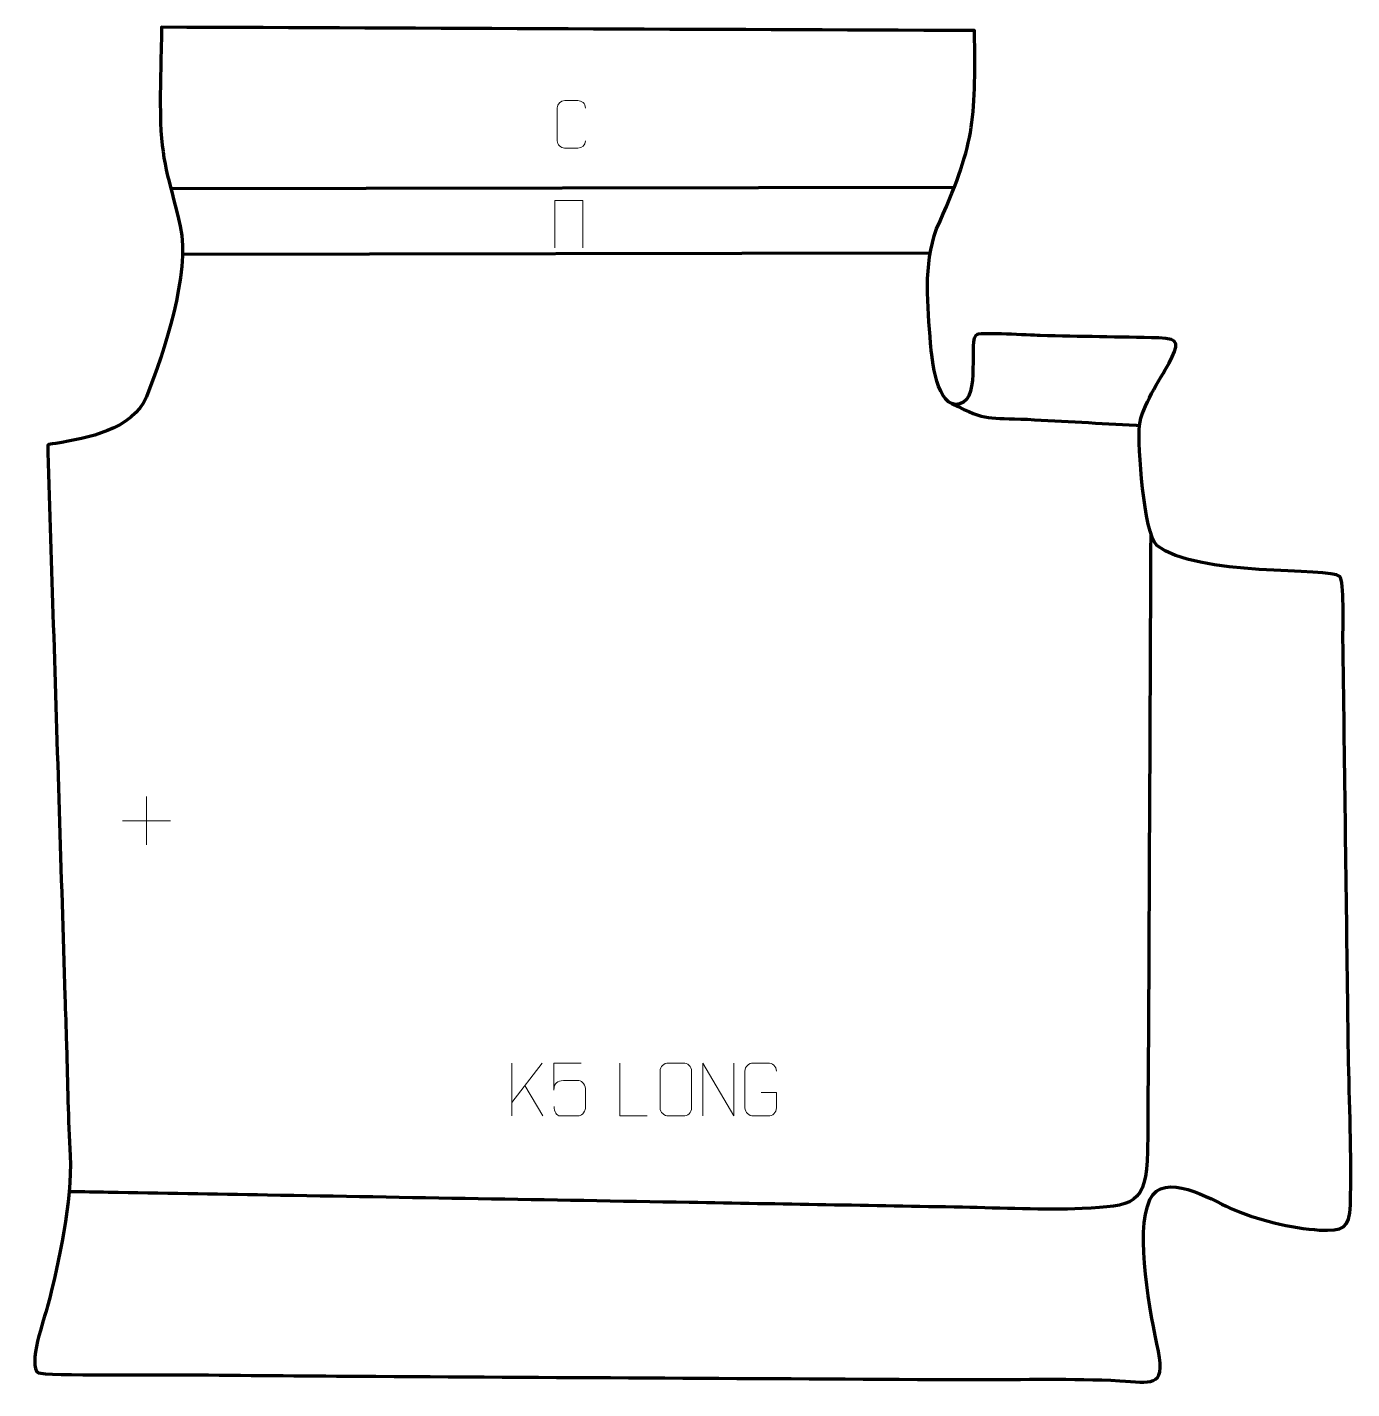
# Model space of a CAD drawing. Header units: millimetres. Extents: x 1089 to 1713, y 141 to 782.
import ezdxf

# ---------------------------------------------------------------- set-up
doc = ezdxf.new("R2010")
doc.units = ezdxf.units.MM
doc.header["$MEASUREMENT"] = 0
doc.layers.add('layer 2', color=7, linetype='Continuous')
doc.layers.add('layer 3', color=7, linetype='Continuous')

msp = doc.modelspace()

# ---------------------------------------------------------------- linework, layer by layer
at = {"layer": 'layer 2', "color": 142, "lineweight": 9}
for points, knots in [([(1351.6795, 728.7932), (1351.5543, 726.7122), (1350.0521, 725.387), (1348.1284, 725.3773), (1348.1284, 725.3773), (1346.0398, 725.3776), (1343.9512, 725.3776), (1341.8629, 725.3773), (1341.8629, 725.3773), (1340.1387, 725.2829), (1338.3723, 726.9708), (1338.3823, 728.7776), (1338.3823, 728.7776), (1338.3827, 733.9458), (1338.3827, 739.1135), (1338.3823, 744.2809), (1338.3823, 744.2809), (1338.3861, 746.196), (1339.9506, 747.7359), (1341.8785, 747.7238), (1341.8785, 747.7238), (1343.9615, 747.7238), (1346.045, 747.7238), (1348.1284, 747.7238), (1348.1284, 747.7238), (1349.8719, 747.7556), (1351.6556, 746.4197), (1351.6795, 744.2363)], [0, 0, 0, 0, 0.125, 0.125, 0.125, 0.125, 0.25, 0.25, 0.25, 0.25, 0.375, 0.375, 0.375, 0.375, 0.5, 0.5, 0.5, 0.5, 0.625, 0.625, 0.625, 0.625, 0.75, 0.75, 0.75, 0.75, 1, 1, 1, 1]), ([(1337.2944, 678.2755), (1337.2944, 678.2755), (1337.2944, 700.6258), (1337.2944, 700.6258), (1337.2944, 700.6258), (1337.2944, 700.6258), (1350.4127, 700.6258), (1350.4127, 700.6258), (1350.4127, 700.6258), (1350.4127, 700.6258), (1350.4127, 678.2755), (1350.4127, 678.2755)], [0, 0, 0, 0, 0.25, 0.25, 0.25, 0.25, 0.5, 0.5, 0.5, 0.5, 1, 1, 1, 1]), ([(1144.7902, 419.6662), (1144.7902, 419.6662), (1144.7902, 412.784), (1144.7902, 412.784), (1144.7902, 412.784), (1144.7902, 412.784), (1144.7902, 396.9448), (1144.7902, 396.9448)], [0, 0, 0, 0, 0.33333333, 0.33333333, 0.33333333, 0.33333333, 1, 1, 1, 1]), ([(1349.674, 294.0746), (1349.674, 294.0746), (1336.8223, 294.0746), (1336.8223, 294.0746), (1336.8223, 294.0746), (1336.8226, 289.844), (1336.8226, 285.6131), (1336.8223, 281.3819), (1336.8223, 281.3819), (1336.822, 284.692), (1338.453, 285.7638), (1341.265, 285.8243), (1341.265, 285.8243), (1343.7046, 285.8246), (1346.1441, 285.8246), (1348.5833, 285.8243), (1348.5833, 285.8243), (1350.2331, 285.8311), (1351.708, 283.4506), (1351.7365, 281.3819), (1351.7365, 281.3819), (1351.7362, 278.7946), (1351.7362, 276.207), (1351.7365, 273.6193), (1351.7365, 273.6193), (1351.7827, 271.6599), (1350.2833, 269.2236), (1348.6574, 269.1651), (1348.6574, 269.1651), (1346.7009, 269.1654), (1341.8059, 269.1654), (1339.8489, 269.1651), (1339.8489, 269.1651), (1338.0034, 269.1563), (1336.8963, 271.1211), (1336.8755, 273.6722)], [0, 0, 0, 0, 0.1, 0.1, 0.1, 0.1, 0.2, 0.2, 0.2, 0.2, 0.3, 0.3, 0.3, 0.3, 0.4, 0.4, 0.4, 0.4, 0.5, 0.5, 0.5, 0.5, 0.6, 0.6, 0.6, 0.6, 0.7, 0.7, 0.7, 0.7, 0.8, 0.8, 0.8, 0.8, 1, 1, 1, 1]), ([(1380.7545, 269.143), (1380.7545, 269.143), (1367.8054, 269.143), (1367.8054, 269.143), (1367.8054, 269.143), (1367.8054, 269.143), (1367.8054, 294.0966), (1367.8054, 294.0966)], [0, 0, 0, 0, 0.33333333, 0.33333333, 0.33333333, 0.33333333, 1, 1, 1, 1]), ([(1390.7603, 294.0962), (1393.086, 294.0962), (1395.4121, 294.0962), (1397.7382, 294.0962), (1397.7382, 294.0962), (1399.6848, 294.1318), (1401.6762, 292.6402), (1401.7029, 290.2026), (1401.7029, 290.2026), (1401.7025, 284.4557), (1401.7025, 278.7084), (1401.7029, 272.9607), (1401.7029, 272.9607), (1401.5631, 270.6373), (1399.8859, 269.1577), (1397.7382, 269.1469), (1397.7382, 269.1469), (1395.4063, 269.1473), (1393.0744, 269.1473), (1390.7429, 269.1469), (1390.7429, 269.1469), (1388.8179, 269.0415), (1386.8458, 270.926), (1386.857, 272.9433), (1386.857, 272.9433), (1386.8573, 278.7134), (1386.8573, 284.4831), (1386.857, 290.2524), (1386.857, 290.2524), (1386.8612, 292.3905), (1388.6079, 294.1097), (1390.7603, 294.0962)], [0, 0, 0, 0, 0.11111111, 0.11111111, 0.11111111, 0.11111111, 0.22222222, 0.22222222, 0.22222222, 0.22222222, 0.33333333, 0.33333333, 0.33333333, 0.33333333, 0.44444444, 0.44444444, 0.44444444, 0.44444444, 0.55555556, 0.55555556, 0.55555556, 0.55555556, 0.66666667, 0.66666667, 0.66666667, 0.66666667, 0.77777778, 0.77777778, 0.77777778, 0.77777778, 1, 1, 1, 1]), ([(1406.9525, 269.143), (1406.9525, 269.143), (1406.9525, 294.0965), (1406.9525, 294.0965), (1406.9525, 294.0965), (1406.9525, 294.0965), (1421.6073, 269.143), (1421.6073, 269.143), (1421.6073, 269.143), (1421.6073, 269.143), (1421.6073, 294.0965), (1421.6073, 294.0965)], [0, 0, 0, 0, 0.25, 0.25, 0.25, 0.25, 0.5, 0.5, 0.5, 0.5, 1, 1, 1, 1]), ([(1434.5348, 280.1288), (1434.5348, 280.1288), (1441.7029, 280.1288), (1441.7029, 280.1288), (1441.7029, 280.1288), (1441.7029, 280.1288), (1441.7029, 272.9607), (1441.7029, 272.9607), (1441.7029, 272.9607), (1441.5632, 270.6373), (1439.886, 269.1577), (1437.7382, 269.1469), (1437.7382, 269.1469), (1435.4064, 269.1473), (1433.0744, 269.1473), (1430.7429, 269.1469), (1430.7429, 269.1469), (1428.818, 269.0415), (1426.8458, 270.926), (1426.857, 272.9433), (1426.857, 272.9433), (1426.8574, 278.7134), (1426.8574, 284.4831), (1426.857, 290.2524), (1426.857, 290.2524), (1426.8612, 292.3905), (1428.608, 294.1097), (1430.7603, 294.0963), (1430.7603, 294.0963), (1433.086, 294.0963), (1435.4121, 294.0963), (1437.7382, 294.0963), (1437.7382, 294.0963), (1439.6849, 294.1317), (1441.6763, 292.6402), (1441.7029, 290.2025)], [0, 0, 0, 0, 0.1, 0.1, 0.1, 0.1, 0.2, 0.2, 0.2, 0.2, 0.3, 0.3, 0.3, 0.3, 0.4, 0.4, 0.4, 0.4, 0.5, 0.5, 0.5, 0.5, 0.6, 0.6, 0.6, 0.6, 0.7, 0.7, 0.7, 0.7, 0.8, 0.8, 0.8, 0.8, 1, 1, 1, 1])]:
    msp.add_open_spline(points, degree=3, knots=knots, dxfattribs=at)
at = {"layer": 'layer 2', "color": 142, "lineweight": 158}
for points in [[(1155.8162, 706.3739), (1155.8162, 706.3739), (1525.7664, 707.0028), (1525.7664, 707.0028)], [(1162.0942, 675.3845), (1162.0942, 675.3845), (1513.2056, 675.9814), (1513.2056, 675.9814)]]:
    msp.add_open_spline(points, degree=3, dxfattribs=at)
for points, knots in [([(1524.3122, 604.9935), (1541.1121, 596.2767), (1541.5345, 598.4536), (1560.0581, 597.4978), (1560.0581, 597.4978), (1577.082, 596.6194), (1594.1082, 595.6293), (1611.1302, 594.6985), (1611.1302, 594.6985), (1611.1302, 594.6985), (1612.3745, 594.6305), (1612.3745, 594.6305)], [0, 0, 0, 0, 0.25, 0.25, 0.25, 0.25, 0.5, 0.5, 0.5, 0.5, 1, 1, 1, 1]), ([(1618.0679, 543.7544), (1617.5543, 450.268), (1617.2883, 345.9281), (1616.5748, 252.4476), (1616.5748, 252.4476), (1616.0015, 227.0328), (1609.6488, 226.6464), (1585.7404, 225.5207), (1585.7404, 225.5207), (1567.7039, 224.6715), (1547.663, 225.7903), (1529.408, 226.1088), (1529.408, 226.1088), (1486.4724, 226.8579), (1443.5368, 227.6065), (1400.6012, 228.3555), (1400.6012, 228.3555), (1334.322, 229.5118), (1268.0428, 230.668), (1201.7635, 231.8242), (1201.7635, 231.8242), (1176.7525, 232.2606), (1151.7415, 232.6969), (1126.7304, 233.1332), (1126.7304, 233.1332), (1120.8945, 233.235), (1115.0586, 233.3368), (1109.2227, 233.4386)], [0, 0, 0, 0, 0.125, 0.125, 0.125, 0.125, 0.25, 0.25, 0.25, 0.25, 0.375, 0.375, 0.375, 0.375, 0.5, 0.5, 0.5, 0.5, 0.625, 0.625, 0.625, 0.625, 0.75, 0.75, 0.75, 0.75, 1, 1, 1, 1])]:
    msp.add_open_spline(points, degree=3, knots=knots, dxfattribs=at)
at = {"layer": 'layer 2', "color": 142, "lineweight": 9}
for points in [[(1133.4295, 408.3055), (1133.4295, 408.3055), (1156.1509, 408.3055), (1156.1509, 408.3055)], [(1316.9292, 294.0966), (1316.9292, 294.0966), (1316.9292, 269.143), (1316.9292, 269.143)], [(1331.3054, 294.0966), (1331.3054, 294.0966), (1316.9292, 275.4569), (1316.9292, 275.4569)], [(1331.6307, 269.2388), (1331.6307, 269.2388), (1323.1602, 283.5524), (1323.1602, 283.5524)]]:
    msp.add_open_spline(points, degree=3, dxfattribs=at)
at = {"layer": 'layer 3', "color": 242, "lineweight": 158}
msp.add_open_spline([(1244.46, 146.4752), (1217.6302, 146.6988), (1190.8002, 146.9226), (1163.9703, 147.142), (1163.9703, 147.142), (1155.6118, 147.1739), (1096.1845, 146.6911), (1093.8726, 148.0935), (1093.8726, 148.0935), (1088.612, 151.2844), (1096.7553, 174.0015), (1098.1948, 179.517), (1098.1948, 179.517), (1103.6057, 200.2496), (1109.8068, 229.1299), (1108.8774, 250.4001), (1108.8774, 250.4001), (1107.8389, 267.5504), (1107.649, 284.6642), (1107.1223, 301.8282), (1107.1223, 301.8282), (1107.1223, 301.8282), (1107.0844, 303.0641), (1107.0844, 303.0641), (1107.0844, 303.0641), (1106.8496, 310.566), (1106.6149, 318.0678), (1106.3801, 325.5696), (1106.3801, 325.5696), (1104.5543, 383.9172), (1102.7284, 442.2648), (1100.9025, 500.6124), (1100.9025, 500.6124), (1100.0569, 527.6347), (1098.9513, 554.884), (1098.3575, 581.8838), (1098.3575, 581.8838), (1098.2538, 586.5981), (1097.43, 585.3987), (1102.0216, 586.1354), (1102.0216, 586.1354), (1117.1414, 588.6798), (1137.9381, 592.4956), (1144.8191, 608.1407), (1144.8191, 608.1407), (1153.2078, 629.5912), (1165.3987, 665.8887), (1160.7352, 688.6088), (1160.7352, 688.6088), (1156.5267, 707.4589), (1152.1008, 716.8318), (1151.4705, 737.2152), (1151.4705, 737.2152), (1151.0096, 752.1201), (1151.7089, 767.3659), (1151.9118, 782.3088), (1151.9118, 782.3088), (1279.6173, 781.7833), (1407.3228, 781.2506), (1535.0283, 780.7214), (1535.0283, 780.7214), (1535.5072, 737.1179), (1535.2317, 727.5048), (1517.1284, 687.223), (1517.1284, 687.223), (1510.8375, 670.089), (1512.9576, 651.1182), (1514.3446, 633.2143), (1514.3446, 633.2143), (1514.8635, 626.5173), (1517.1681, 602.0709), (1528.0392, 604.7601), (1528.0392, 604.7601), (1538.565, 607.3638), (1531.4867, 635.7927), (1536.1923, 637.4481), (1536.1923, 637.4481), (1539.127, 638.4805), (1560.4112, 637.1397), (1565.9727, 636.9869), (1565.9727, 636.9869), (1584.6323, 636.5102), (1603.2687, 636.2904), (1621.8978, 635.8546), (1621.8978, 635.8546), (1632.1816, 635.6141), (1631.1952, 632.6718), (1626.7321, 624.0214), (1626.7321, 624.0214), (1622.291, 616.0419), (1613.8872, 603.5065), (1612.7041, 594.5795), (1612.7041, 594.5795), (1612.0359, 584.6902), (1614.6205, 544.3233), (1620.9212, 538.0376), (1620.9212, 538.0376), (1639.1659, 523.2954), (1702.7513, 527.6108), (1707.1406, 523.4892), (1707.1406, 523.4892), (1709.2954, 521.466), (1708.5784, 499.1671), (1708.6431, 494.307), (1708.6431, 494.307), (1709.3985, 437.5852), (1710.1362, 380.8632), (1710.8846, 324.1413), (1710.8846, 324.1413), (1710.9947, 315.7997), (1711.1048, 307.4581), (1711.2149, 299.1166), (1711.2149, 299.1166), (1711.6295, 275.4185), (1712.7949, 250.7869), (1712.1689, 227.1735), (1712.1689, 227.1735), (1711.8741, 216.0546), (1708.663, 214.7899), (1697.6529, 215.3814), (1697.6529, 215.3814), (1684.6431, 216.0803), (1667.4411, 220.4766), (1655.4687, 225.6678), (1655.4687, 225.6678), (1646.6381, 229.9374), (1623.8888, 243.341), (1617.6592, 229.7653), (1617.6592, 229.7653), (1610.3767, 213.8951), (1617.9779, 175.5956), (1621.646, 158.2832), (1621.646, 158.2832), (1625.0755, 140.5608), (1617.967, 143.6305), (1603.4992, 144.3648), (1603.4992, 144.3648), (1580.9113, 145.5111), (1557.9677, 144.8647), (1535.3348, 144.881), (1535.3348, 144.881), (1529.0861, 144.8953), (1522.8377, 144.9158), (1516.589, 144.9496), (1516.589, 144.9496), (1425.8794, 145.4581), (1335.1697, 145.9667), (1244.46, 146.4752)], degree=3, knots=[0, 0, 0, 0, 0.02631579, 0.02631579, 0.02631579, 0.02631579, 0.05263158, 0.05263158, 0.05263158, 0.05263158, 0.07894737, 0.07894737, 0.07894737, 0.07894737, 0.10526316, 0.10526316, 0.10526316, 0.10526316, 0.13157895, 0.13157895, 0.13157895, 0.13157895, 0.15789474, 0.15789474, 0.15789474, 0.15789474, 0.18421053, 0.18421053, 0.18421053, 0.18421053, 0.21052632, 0.21052632, 0.21052632, 0.21052632, 0.23684211, 0.23684211, 0.23684211, 0.23684211, 0.26315789, 0.26315789, 0.26315789, 0.26315789, 0.28947368, 0.28947368, 0.28947368, 0.28947368, 0.31578947, 0.31578947, 0.31578947, 0.31578947, 0.34210526, 0.34210526, 0.34210526, 0.34210526, 0.36842105, 0.36842105, 0.36842105, 0.36842105, 0.39473684, 0.39473684, 0.39473684, 0.39473684, 0.42105263, 0.42105263, 0.42105263, 0.42105263, 0.44736842, 0.44736842, 0.44736842, 0.44736842, 0.47368421, 0.47368421, 0.47368421, 0.47368421, 0.5, 0.5, 0.5, 0.5, 0.52631579, 0.52631579, 0.52631579, 0.52631579, 0.55263158, 0.55263158, 0.55263158, 0.55263158, 0.57894737, 0.57894737, 0.57894737, 0.57894737, 0.60526316, 0.60526316, 0.60526316, 0.60526316, 0.63157895, 0.63157895, 0.63157895, 0.63157895, 0.65789474, 0.65789474, 0.65789474, 0.65789474, 0.68421053, 0.68421053, 0.68421053, 0.68421053, 0.71052632, 0.71052632, 0.71052632, 0.71052632, 0.73684211, 0.73684211, 0.73684211, 0.73684211, 0.76315789, 0.76315789, 0.76315789, 0.76315789, 0.78947368, 0.78947368, 0.78947368, 0.78947368, 0.81578947, 0.81578947, 0.81578947, 0.81578947, 0.84210526, 0.84210526, 0.84210526, 0.84210526, 0.86842105, 0.86842105, 0.86842105, 0.86842105, 0.89473684, 0.89473684, 0.89473684, 0.89473684, 0.92105263, 0.92105263, 0.92105263, 0.92105263, 0.94736842, 0.94736842, 0.94736842, 0.94736842, 1, 1, 1, 1], dxfattribs=at)

doc.saveas('drawing.dxf')
